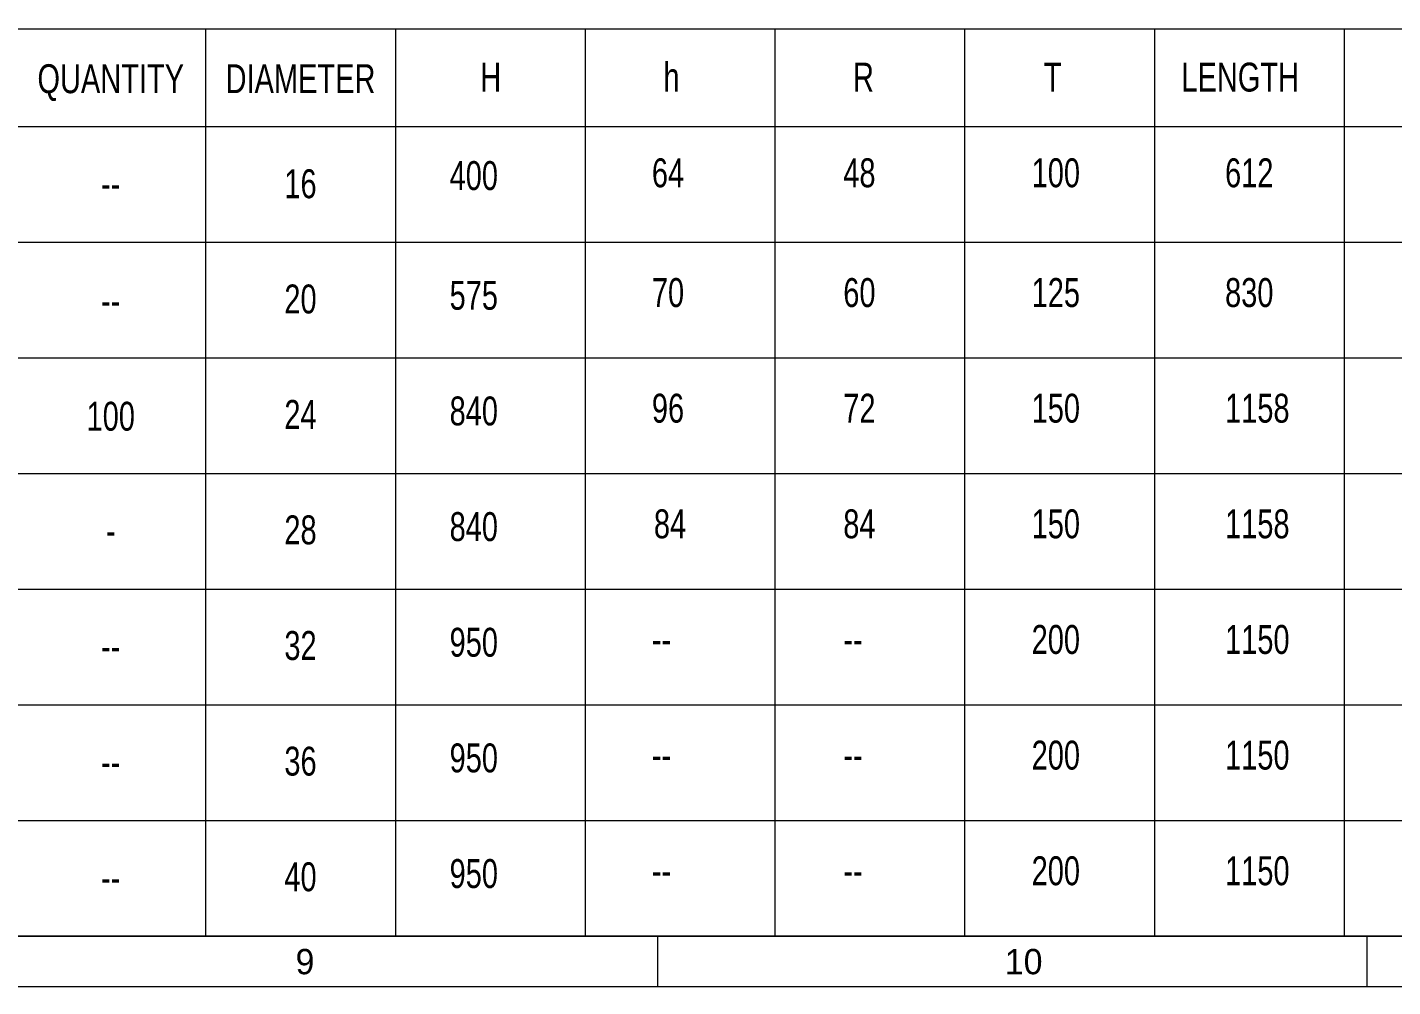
# Model space of a CAD drawing. Header units: feet. Extents: x -874657 to -867941, y -373275 to -356294.
# Drawn here: x -870119 to -869042, y -361038 to -360282 of the extents above; entities that cross this region are included whole.
import ezdxf
from ezdxf.enums import TextEntityAlignment as Align

# ---------------------------------------------------------------- set-up
doc = ezdxf.new("R2010")
doc.units = ezdxf.units.FT
doc.header["$LTSCALE"] = 1350
doc.header["$MEASUREMENT"] = 0
doc.layers.get('0').update_dxf_attribs({"lineweight": 0})
doc.styles.add('RomanD', font='CENTAUR.TTF')
doc.styles.add('RomanS', font='')
doc.styles.get('RomanS').set_extended_font_data('AR CENA')

# ---------------------------------------------------------------- blocks, each defined once
blk = doc.blocks.new('SSQQ')
for p, q in [((1489583.91, -273080.85), (1489583.91, -273085.85)), ((1489653.91, -273080.85), (1489653.91, -273085.85))]:
    blk.add_line(p, q)
for points in [[(1489794.41, -273085.85), (1488953.41, -273085.85), (1488953.41, -272491.85), (1489794.41, -272491.85)], [(1489789.41, -273080.85), (1488958.41, -273080.85), (1488958.41, -272496.85), (1489789.41, -272496.85)]]:
    blk.add_lwpolyline(points, close=True)
at = {"style": 'RomanS'}
for s, p in [('9', (1489548.19, -273084.62)), ('10', (1489618.19, -273084.62))]:
    blk.add_text(s, height=2.5, dxfattribs=at).set_placement(p)
blk = doc.blocks.new('A$Cb54ddd13')
at = {"color": 3, "lineweight": 0}
for p, q in [((148248.4, 25552.6), (193501.2, 25552.6)), ((158372.4, 25552.6), (158372.4, 1351.5)), ((163434.3, 25552.6), (163434.3, 1351.5)), ((168496.3, 25552.6), (168496.3, 1351.5)), ((173558.3, 25552.6), (173558.3, 1351.5)), ((178620.3, 25552.6), (178620.3, 1351.5)), ((183682.3, 25552.6), (183682.3, 1351.5)), ((188744.3, 25552.6), (188744.3, 1351.5)), ((148248.4, 22949.3), (193501.2, 22949.3)), ((148248.4, 19863.9), (193501.2, 19863.9)), ((148248.4, 16778.5), (193501.2, 16778.5)), ((148248.4, 13693.1), (193501.2, 13693.1)), ((148248.4, 10607.7), (193501.2, 10607.7)), ((148248.4, 7522.3), (193501.2, 7522.3)), ((148248.4, 4436.9), (193501.2, 4436.9)), ((148248.4, 1351.5), (193501.2, 1351.5))]:
    blk.add_line(p, q, dxfattribs=at)
at = {"xscale": 270.3076498061749, "yscale": 270.3076498061749, "zscale": 270.3076498061749}
blk.add_blockref('SSQQ', (-402475497.9, 73817193.4), dxfattribs=at)
at = {"color": 4, "lineweight": 0, "style": 'RomanD', "width": 0.75}
for s, p in [('QUANTITY', (155841.4, 23839.2)), ('DIAMETER', (160903.4, 23839.2))]:
    blk.add_text(s, height=771.35, dxfattribs=at).set_placement(p, align=Align.CENTER)
for s, height, p in [('H', 771.3, (165699.6, 23881.2)), ('h', 771.3, (170586.6, 23881.2)), ('R', 771.3, (175642.9, 23881.2)), ('T', 771.3, (180733.5, 23881.2)), ('LENGTH', 771.35, (184403.5, 23881.2))]:
    blk.add_text(s, height=height, dxfattribs=at).set_placement(p)
at = {"color": 3, "lineweight": 0, "style": 'RomanD', "width": 0.75}
for s, p in [('400', (164881.3, 21254.9)), ('64', (170277.5, 21328.6)), ('48', (175383.7, 21328.6)), ('100', (180409.2, 21328.6)), ('612', (185569.1, 21328.6)), ('575', (164881.3, 18060.2)), ('70', (170277.5, 18133.9)), ('60', (175383.7, 18133.9)), ('125', (180409.2, 18133.9)), ('830', (185569.1, 18133.9)), ('840', (164881.3, 14974.8)), ('96', (170277.5, 15048.5)), ('72', (175383.7, 15048.5)), ('150', (180409.2, 15048.5)), ('1158', (185569.1, 15048.5)), ('840', (164881.3, 11889.4)), ('84', (170331.7, 11963.1)), ('84', (175383.7, 11963.1)), ('150', (180409.2, 11963.1)), ('1158', (185569.1, 11963.1)), ('950', (164881.3, 8804)), ('200', (180409.2, 8877.7)), ('1150', (185569.1, 8877.7)), ('--', (170277.5, 8877.7)), ('--', (175383.7, 8877.7)), ('200', (180409.2, 5792.3)), ('1150', (185569.1, 5792.3)), ('950', (164881.3, 5718.6)), ('--', (170277.5, 5792.3)), ('--', (175383.7, 5792.3)), ('950', (164881.3, 2633.2)), ('200', (180409.2, 2706.9)), ('1150', (185569.1, 2706.9)), ('--', (170277.5, 2706.9)), ('--', (175383.7, 2706.9))]:
    blk.add_text(s, height=771.35, dxfattribs=at).set_placement(p)
for s, height, p in [('16', 771.35, (160903.4, 21422.4)), ('--', 771.35, (155841.4, 21422.4)), ('20', 771.35, (160903.4, 18348.2)), ('--', 771.35, (155841.4, 18305.5)), ('24', 771.35, (160903.4, 15274.1)), ('100', 771.35, (155841.4, 15220.1)), ('28', 771.35, (160903.4, 12188.7)), ('-', 771.3, (155841.4, 12166.2)), ('32', 771.35, (160903.4, 9103.3)), ('--', 771.35, (155841.4, 9080.8)), ('36', 771.35, (160903.4, 6017.9)), ('--', 771.35, (155841.4, 5995.4)), ('40', 771.35, (160903.4, 2932.5)), ('--', 771.35, (155841.4, 2910))]:
    blk.add_text(s, height=height, dxfattribs=at).set_placement(p, align=Align.MIDDLE)

msp = doc.modelspace()

# ---------------------------------------------------------------- block references
at = {"color": 4, "linetype": 'Continuous', "xscale": 0.02954709151121422, "yscale": 0.02954709151121422, "zscale": 0.02954709151121422}
msp.add_blockref('A$Cb54ddd13', (-874657.4, -361038), dxfattribs=at)

doc.saveas('drawing.dxf')
